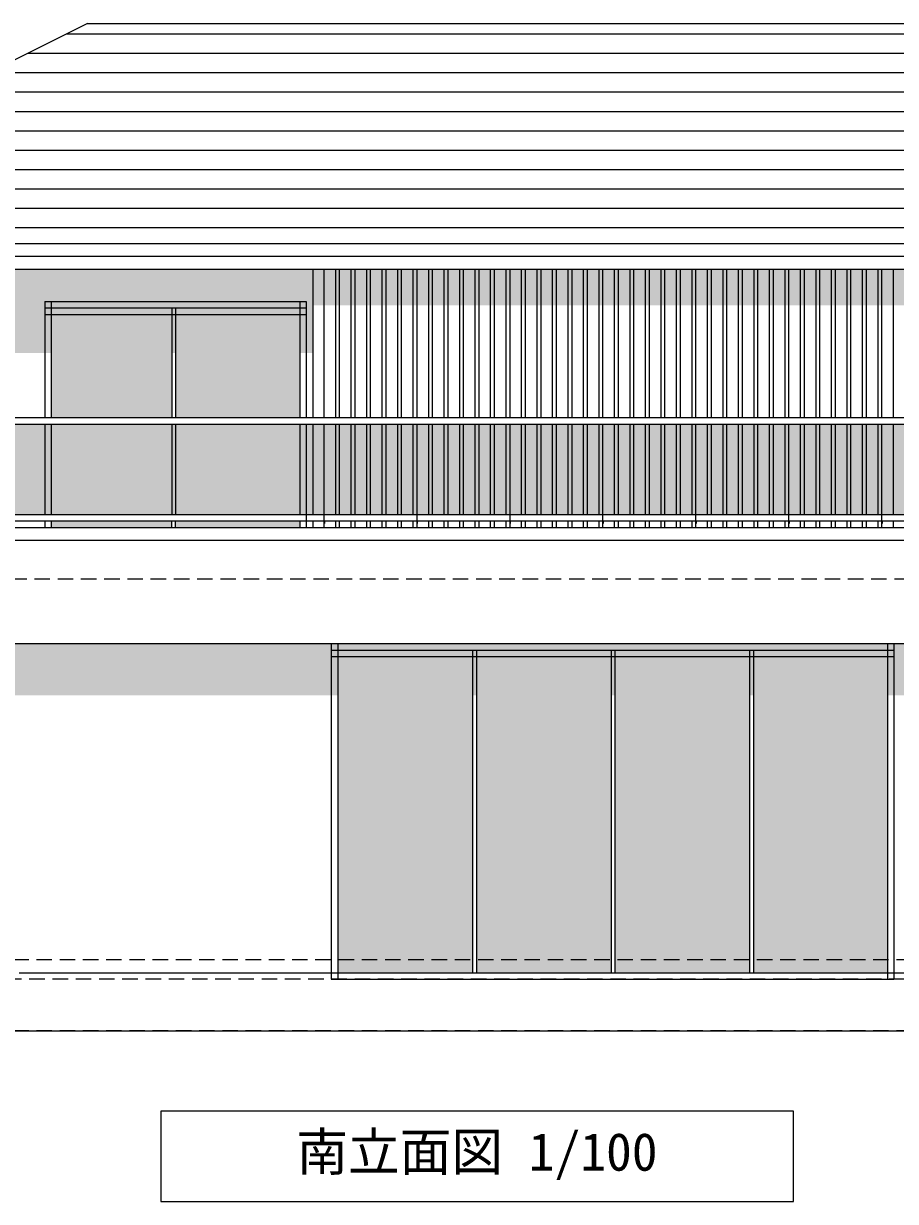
# Model space of a CAD drawing. Units: millimetres, scale not verified. Extents: x -88025 to -46623, y -44026 to 48287.
# Drawn here: x -78055 to -71303, y -30644 to -21520 of the extents above; entities that cross this region are included whole.
import ezdxf
from ezdxf.enums import TextEntityAlignment as Align

# ---------------------------------------------------------------- set-up
doc = ezdxf.new("R2010")
doc.units = ezdxf.units.MM
doc.header["$LTSCALE"] = 100
doc.linetypes.add('DASHED1', pattern=[1.8, 1.2, -0.6])
for name, color, linetype in [('1-0', 4, 'Continuous'), ('1-1', 254, 'Continuous'), ('1-2', 8, 'Continuous')]:
    doc.layers.add(name, color=color, linetype=linetype)
doc.styles.add('ＭＳ ゴシック', font='')
doc.styles.get('ＭＳ ゴシック').set_extended_font_data('MS Gothic')

msp = doc.modelspace()

# ---------------------------------------------------------------- linework, layer by layer
at = {"layer": '1-0', "color": 7}
for p, q in [((-77560.2, -21520.1), (-80965.2, -23222.6)), ((-77560.2, -21520.1), (-69371.3, -21520.1)), ((-77720.2, -21600.1), (-69211.2, -21600.1)), ((-80965.2, -23222.6), (-65965.2, -23222.6)), ((-80965.2, -23322.6), (-65965.2, -23322.6)), ((-80965.2, -23422.6), (-65965.2, -23422.6)), ((-75815.2, -23422.6), (-75815.2, -24572.6)), ((-77890.2, -23672.6), (-75865.2, -23672.6)), ((-77890.2, -23672.6), (-77890.2, -24572.6)), ((-75865.2, -23672.6), (-75865.2, -24572.6)), ((-77890.2, -24622.6), (-77890.2, -25322.6)), ((-75865.2, -24622.6), (-75865.2, -25422.6)), ((-75815.2, -24622.6), (-75815.2, -25322.6)), ((-80215.2, -25422.6), (-66565.2, -25422.6)), ((-77890.2, -25372.6), (-77890.2, -25422.6)), ((-75815.2, -25372.6), (-75815.2, -25422.6)), ((-80215.2, -25522.6), (-66565.2, -25522.6)), ((-80215.2, -26322.6), (-66565.2, -26322.6)), ((-75672.1, -26322.6), (-75672.1, -28922.6)), ((-71315.2, -26322.6), (-71315.2, -28922.6)), ((-78090.2, -28872.6), (-75672.1, -28872.6)), ((-75672.1, -28922.6), (-71315.2, -28922.6)), ((-71315.2, -28872.6), (-71115.2, -28872.6))]:
    msp.add_line(p, q, dxfattribs=at)
at = {"layer": '1-0'}
for p, q in [((-78020.2, -21750.1), (-68911.1, -21750.1)), ((-78320.2, -21900.1), (-68611, -21900.1)), ((-78620.2, -22050.1), (-68310.9, -22050.1)), ((-78920.2, -22200.1), (-68010.8, -22200.1)), ((-79220.2, -22350.1), (-67710.7, -22350.1)), ((-79520.2, -22500.1), (-67410.6, -22500.1)), ((-79820.2, -22650.1), (-67110.6, -22650.1)), ((-80120.2, -22800.1), (-66810.5, -22800.1)), ((-80420.2, -22950.1), (-66510.4, -22950.1)), ((-80720.2, -23100.1), (-66210.3, -23100.1)), ((-75730.2, -23422.6), (-75730.2, -24572.6)), ((-75640.2, -23422.6), (-75640.2, -24572.6)), ((-75610.2, -23422.6), (-75610.2, -24572.6)), ((-75520.2, -23422.6), (-75520.2, -24572.6)), ((-75490.2, -23422.6), (-75490.2, -24572.6)), ((-75400.2, -23422.6), (-75400.2, -24572.6)), ((-75370.2, -23422.6), (-75370.2, -24572.6)), ((-75280.2, -23422.6), (-75280.2, -24572.6)), ((-75250.2, -23422.6), (-75250.2, -24572.6)), ((-75160.2, -23422.6), (-75160.2, -24572.6)), ((-75130.2, -23422.6), (-75130.2, -24572.6)), ((-75040.2, -23422.6), (-75040.2, -24572.6)), ((-75010.2, -23422.6), (-75010.2, -24572.6)), ((-75010.2, -23422.6), (-75010.2, -24572.6)), ((-74920.2, -23422.6), (-74920.2, -24572.6)), ((-74890.2, -23422.6), (-74890.2, -24572.6)), ((-74800.2, -23422.6), (-74800.2, -24572.6)), ((-74770.2, -23422.6), (-74770.2, -24572.6)), ((-74680.2, -23422.6), (-74680.2, -24572.6)), ((-74650.2, -23422.6), (-74650.2, -24572.6)), ((-74560.2, -23422.6), (-74560.2, -24572.6)), ((-74530.2, -23422.6), (-74530.2, -24572.6)), ((-74440.2, -23422.6), (-74440.2, -24572.6)), ((-74410.2, -23422.6), (-74410.2, -24572.6)), ((-74320.2, -23422.6), (-74320.2, -24572.6)), ((-74290.2, -23422.6), (-74290.2, -24572.6)), ((-74290.2, -23422.6), (-74290.2, -24572.6)), ((-74200.2, -23422.6), (-74200.2, -24572.6)), ((-74170.2, -23422.6), (-74170.2, -24572.6)), ((-74080.2, -23422.6), (-74080.2, -24572.6)), ((-74050.2, -23422.6), (-74050.2, -24572.6)), ((-73960.2, -23422.6), (-73960.2, -24572.6)), ((-73930.2, -23422.6), (-73930.2, -24572.6)), ((-73840.2, -23422.6), (-73840.2, -24572.6)), ((-73810.2, -23422.6), (-73810.2, -24572.6)), ((-73720.2, -23422.6), (-73720.2, -24572.6)), ((-73690.2, -23422.6), (-73690.2, -24572.6)), ((-73600.2, -23422.6), (-73600.2, -24572.6)), ((-73570.2, -23422.6), (-73570.2, -24572.6)), ((-73570.2, -23422.6), (-73570.2, -24572.6)), ((-73480.2, -23422.6), (-73480.2, -24572.6)), ((-73450.2, -23422.6), (-73450.2, -24572.6)), ((-73360.2, -23422.6), (-73360.2, -24572.6)), ((-73330.2, -23422.6), (-73330.2, -24572.6)), ((-73240.2, -23422.6), (-73240.2, -24572.6)), ((-73210.2, -23422.6), (-73210.2, -24572.6)), ((-73120.2, -23422.6), (-73120.2, -24572.6)), ((-73090.2, -23422.6), (-73090.2, -24572.6)), ((-73000.2, -23422.6), (-73000.2, -24572.6)), ((-72970.2, -23422.6), (-72970.2, -24572.6)), ((-72880.2, -23422.6), (-72880.2, -24572.6)), ((-72850.2, -23422.6), (-72850.2, -24572.6)), ((-72850.2, -23422.6), (-72850.2, -24572.6)), ((-72760.2, -23422.6), (-72760.2, -24572.6)), ((-72730.2, -23422.6), (-72730.2, -24572.6)), ((-72640.2, -23422.6), (-72640.2, -24572.6)), ((-72610.2, -23422.6), (-72610.2, -24572.6)), ((-72520.2, -23422.6), (-72520.2, -24572.6)), ((-72490.2, -23422.6), (-72490.2, -24572.6)), ((-72400.2, -23422.6), (-72400.2, -24572.6)), ((-72370.2, -23422.6), (-72370.2, -24572.6)), ((-72280.2, -23422.6), (-72280.2, -24572.6)), ((-72250.2, -23422.6), (-72250.2, -24572.6)), ((-72160.2, -23422.6), (-72160.2, -24572.6)), ((-72130.2, -23422.6), (-72130.2, -24572.6)), ((-72130.2, -23422.6), (-72130.2, -24572.6)), ((-72040.2, -23422.6), (-72040.2, -24572.6)), ((-72010.2, -23422.6), (-72010.2, -24572.6)), ((-71920.2, -23422.6), (-71920.2, -24572.6)), ((-71890.2, -23422.6), (-71890.2, -24572.6)), ((-71800.2, -23422.6), (-71800.2, -24572.6)), ((-71770.2, -23422.6), (-71770.2, -24572.6)), ((-71680.2, -23422.6), (-71680.2, -24572.6)), ((-71650.2, -23422.6), (-71650.2, -24572.6)), ((-71560.2, -23422.6), (-71560.2, -24572.6)), ((-71530.2, -23422.6), (-71530.2, -24572.6)), ((-71440.2, -23422.6), (-71440.2, -24572.6)), ((-71410.2, -23422.6), (-71410.2, -24572.6)), ((-71410.2, -23422.6), (-71410.2, -24572.6)), ((-71320.2, -23422.6), (-71320.2, -24572.6)), ((-77840.2, -23672.6), (-77840.2, -24572.6)), ((-75915.2, -23672.6), (-75915.2, -24572.6)), ((-77890.2, -23722.6), (-75865.2, -23722.6)), ((-77890.2, -23772.6), (-75865.2, -23772.6)), ((-76907.7, -23722.6), (-76907.7, -24572.6)), ((-76877.7, -23722.6), (-76877.7, -24572.6)), ((-80165.2, -24572.6), (-66615.2, -24572.6)), ((-80165.2, -24622.6), (-66615.2, -24622.6)), ((-77840.2, -24622.6), (-77840.2, -25322.6)), ((-76907.7, -24622.6), (-76907.7, -25322.6)), ((-76877.7, -24622.6), (-76877.7, -25322.6)), ((-75915.2, -24622.6), (-75915.2, -25322.6)), ((-75730.2, -24622.6), (-75730.2, -25322.6)), ((-75640.2, -24622.6), (-75640.2, -25322.6)), ((-75610.2, -24622.6), (-75610.2, -25322.6)), ((-75520.2, -24622.6), (-75520.2, -25322.6)), ((-75490.2, -24622.6), (-75490.2, -25322.6)), ((-75400.2, -24622.6), (-75400.2, -25322.6)), ((-75370.2, -24622.6), (-75370.2, -25322.6)), ((-75280.2, -24622.6), (-75280.2, -25322.6)), ((-75250.2, -24622.6), (-75250.2, -25322.6)), ((-75160.2, -24622.6), (-75160.2, -25322.6)), ((-75130.2, -24622.6), (-75130.2, -25322.6)), ((-75040.2, -24622.6), (-75040.2, -25322.6)), ((-75010.2, -24622.6), (-75010.2, -25322.6)), ((-75010.2, -24622.6), (-75010.2, -25322.6)), ((-74920.2, -24622.6), (-74920.2, -25322.6)), ((-74890.2, -24622.6), (-74890.2, -25322.6)), ((-74800.2, -24622.6), (-74800.2, -25322.6)), ((-74770.2, -24622.6), (-74770.2, -25322.6)), ((-74680.2, -24622.6), (-74680.2, -25322.6)), ((-74650.2, -24622.6), (-74650.2, -25322.6)), ((-74560.2, -24622.6), (-74560.2, -25322.6)), ((-74530.2, -24622.6), (-74530.2, -25322.6)), ((-74440.2, -24622.6), (-74440.2, -25322.6)), ((-74410.2, -24622.6), (-74410.2, -25322.6)), ((-74320.2, -24622.6), (-74320.2, -25322.6)), ((-74290.2, -24622.6), (-74290.2, -25322.6)), ((-74290.2, -24622.6), (-74290.2, -25322.6)), ((-74200.2, -24622.6), (-74200.2, -25322.6)), ((-74170.2, -24622.6), (-74170.2, -25322.6)), ((-74080.2, -24622.6), (-74080.2, -25322.6)), ((-74050.2, -24622.6), (-74050.2, -25322.6)), ((-73960.2, -24622.6), (-73960.2, -25322.6)), ((-73930.2, -24622.6), (-73930.2, -25322.6)), ((-73840.2, -24622.6), (-73840.2, -25322.6)), ((-73810.2, -24622.6), (-73810.2, -25322.6)), ((-73720.2, -24622.6), (-73720.2, -25322.6)), ((-73690.2, -24622.6), (-73690.2, -25322.6)), ((-73600.2, -24622.6), (-73600.2, -25322.6)), ((-73570.2, -24622.6), (-73570.2, -25322.6)), ((-73570.2, -24622.6), (-73570.2, -25322.6)), ((-73480.2, -24622.6), (-73480.2, -25322.6)), ((-73450.2, -24622.6), (-73450.2, -25322.6)), ((-73360.2, -24622.6), (-73360.2, -25322.6)), ((-73330.2, -24622.6), (-73330.2, -25322.6)), ((-73240.2, -24622.6), (-73240.2, -25322.6)), ((-73210.2, -24622.6), (-73210.2, -25322.6)), ((-73120.2, -24622.6), (-73120.2, -25322.6)), ((-73090.2, -24622.6), (-73090.2, -25322.6)), ((-73000.2, -24622.6), (-73000.2, -25322.6)), ((-72970.2, -24622.6), (-72970.2, -25322.6)), ((-72880.2, -24622.6), (-72880.2, -25322.6)), ((-72850.2, -24622.6), (-72850.2, -25322.6)), ((-72850.2, -24622.6), (-72850.2, -25322.6)), ((-72760.2, -24622.6), (-72760.2, -25322.6)), ((-72730.2, -24622.6), (-72730.2, -25322.6)), ((-72640.2, -24622.6), (-72640.2, -25322.6)), ((-72610.2, -24622.6), (-72610.2, -25322.6)), ((-72520.2, -24622.6), (-72520.2, -25322.6)), ((-72490.2, -24622.6), (-72490.2, -25322.6)), ((-72400.2, -24622.6), (-72400.2, -25322.6)), ((-72370.2, -24622.6), (-72370.2, -25322.6)), ((-72280.2, -24622.6), (-72280.2, -25322.6)), ((-72250.2, -24622.6), (-72250.2, -25322.6)), ((-72160.2, -24622.6), (-72160.2, -25322.6)), ((-72130.2, -24622.6), (-72130.2, -25322.6)), ((-72130.2, -24622.6), (-72130.2, -25322.6)), ((-72040.2, -24622.6), (-72040.2, -25322.6)), ((-72010.2, -24622.6), (-72010.2, -25322.6)), ((-71920.2, -24622.6), (-71920.2, -25322.6)), ((-71890.2, -24622.6), (-71890.2, -25322.6)), ((-71800.2, -24622.6), (-71800.2, -25322.6)), ((-71770.2, -24622.6), (-71770.2, -25322.6)), ((-71680.2, -24622.6), (-71680.2, -25322.6)), ((-71650.2, -24622.6), (-71650.2, -25322.6)), ((-71560.2, -24622.6), (-71560.2, -25322.6)), ((-71530.2, -24622.6), (-71530.2, -25322.6)), ((-71440.2, -24622.6), (-71440.2, -25322.6)), ((-71410.2, -24622.6), (-71410.2, -25322.6)), ((-71410.2, -24622.6), (-71410.2, -25322.6)), ((-71320.2, -24622.6), (-71320.2, -25322.6)), ((-80165.2, -25322.6), (-66615.2, -25322.6)), ((-75730.2, -25322.6), (-75730.2, -25422.6)), ((-75010.2, -25322.6), (-75010.2, -25422.6)), ((-74290.2, -25322.6), (-74290.2, -25422.6)), ((-73570.2, -25322.6), (-73570.2, -25422.6)), ((-72850.2, -25322.6), (-72850.2, -25422.6)), ((-72130.2, -25322.6), (-72130.2, -25422.6)), ((-71410.2, -25322.6), (-71410.2, -25422.6)), ((-77840.2, -25372.6), (-77840.2, -25422.6)), ((-76907.7, -25422.6), (-76907.7, -25372.6)), ((-76877.7, -25422.6), (-76877.7, -25372.6)), ((-75915.2, -25372.6), (-75915.2, -25422.6)), ((-75723, -25392), (-75723, -25372.6)), ((-75640.2, -25372.6), (-75640.2, -25422.6)), ((-75610.2, -25372.6), (-75610.2, -25422.6)), ((-75520.2, -25372.6), (-75520.2, -25422.6)), ((-75490.2, -25372.6), (-75490.2, -25422.6)), ((-75400.2, -25372.6), (-75400.2, -25422.6)), ((-75370.2, -25372.6), (-75370.2, -25422.6)), ((-75280.2, -25372.6), (-75280.2, -25422.6)), ((-75250.2, -25372.6), (-75250.2, -25422.6)), ((-75160.2, -25372.6), (-75160.2, -25422.6)), ((-75130.2, -25372.6), (-75130.2, -25422.6)), ((-75040.2, -25372.6), (-75040.2, -25422.6)), ((-75010.2, -25372.6), (-75010.2, -25422.6)), ((-75003, -25392), (-75003, -25372.6)), ((-74920.2, -25372.6), (-74920.2, -25422.6)), ((-74890.2, -25372.6), (-74890.2, -25422.6)), ((-74800.2, -25372.6), (-74800.2, -25422.6)), ((-74770.2, -25372.6), (-74770.2, -25422.6)), ((-74680.2, -25372.6), (-74680.2, -25422.6)), ((-74650.2, -25372.6), (-74650.2, -25422.6)), ((-74560.2, -25372.6), (-74560.2, -25422.6)), ((-74530.2, -25372.6), (-74530.2, -25422.6)), ((-74440.2, -25372.6), (-74440.2, -25422.6)), ((-74410.2, -25372.6), (-74410.2, -25422.6)), ((-74320.2, -25372.6), (-74320.2, -25422.6)), ((-74290.2, -25372.6), (-74290.2, -25422.6)), ((-74283, -25392), (-74283, -25372.6)), ((-74200.2, -25372.6), (-74200.2, -25422.6)), ((-74170.2, -25372.6), (-74170.2, -25422.6)), ((-74080.2, -25372.6), (-74080.2, -25422.6)), ((-74050.2, -25372.6), (-74050.2, -25422.6)), ((-73960.2, -25372.6), (-73960.2, -25422.6)), ((-73930.2, -25372.6), (-73930.2, -25422.6)), ((-73840.2, -25372.6), (-73840.2, -25422.6)), ((-73810.2, -25372.6), (-73810.2, -25422.6)), ((-73720.2, -25372.6), (-73720.2, -25422.6)), ((-73690.2, -25372.6), (-73690.2, -25422.6)), ((-73600.2, -25372.6), (-73600.2, -25422.6)), ((-73570.2, -25372.6), (-73570.2, -25422.6)), ((-73563, -25392), (-73563, -25372.6)), ((-73480.2, -25372.6), (-73480.2, -25422.6)), ((-73450.2, -25372.6), (-73450.2, -25422.6)), ((-73360.2, -25372.6), (-73360.2, -25422.6)), ((-73330.2, -25372.6), (-73330.2, -25422.6)), ((-73240.2, -25372.6), (-73240.2, -25422.6)), ((-73210.2, -25372.6), (-73210.2, -25422.6)), ((-73120.2, -25372.6), (-73120.2, -25422.6)), ((-73090.2, -25372.6), (-73090.2, -25422.6)), ((-73000.2, -25372.6), (-73000.2, -25422.6)), ((-72970.2, -25372.6), (-72970.2, -25422.6)), ((-72880.2, -25372.6), (-72880.2, -25422.6)), ((-72850.2, -25372.6), (-72850.2, -25422.6)), ((-72843, -25392), (-72843, -25372.6)), ((-72760.2, -25372.6), (-72760.2, -25422.6)), ((-72730.2, -25372.6), (-72730.2, -25422.6)), ((-72640.2, -25372.6), (-72640.2, -25422.6)), ((-72610.2, -25372.6), (-72610.2, -25422.6)), ((-72520.2, -25372.6), (-72520.2, -25422.6)), ((-72490.2, -25372.6), (-72490.2, -25422.6)), ((-72400.2, -25372.6), (-72400.2, -25422.6)), ((-72370.2, -25372.6), (-72370.2, -25422.6)), ((-72280.2, -25372.6), (-72280.2, -25422.6)), ((-72250.2, -25372.6), (-72250.2, -25422.6)), ((-72160.2, -25372.6), (-72160.2, -25422.6)), ((-72130.2, -25372.6), (-72130.2, -25422.6)), ((-72123, -25392), (-72123, -25372.6)), ((-72040.2, -25372.6), (-72040.2, -25422.6)), ((-72010.2, -25372.6), (-72010.2, -25422.6)), ((-71920.2, -25372.6), (-71920.2, -25422.6)), ((-71890.2, -25372.6), (-71890.2, -25422.6)), ((-71800.2, -25372.6), (-71800.2, -25422.6)), ((-71770.2, -25372.6), (-71770.2, -25422.6)), ((-71680.2, -25372.6), (-71680.2, -25422.6)), ((-71650.2, -25372.6), (-71650.2, -25422.6)), ((-71560.2, -25372.6), (-71560.2, -25422.6)), ((-71530.2, -25372.6), (-71530.2, -25422.6)), ((-71440.2, -25372.6), (-71440.2, -25422.6)), ((-71410.2, -25372.6), (-71410.2, -25422.6)), ((-71403, -25392), (-71403, -25372.6)), ((-71320.2, -25372.6), (-71320.2, -25422.6)), ((-75622.1, -26322.6), (-75622.1, -28922.6)), ((-71365.2, -26322.6), (-71365.2, -28922.6)), ((-75672.1, -26372.6), (-71315.2, -26372.6)), ((-75672.1, -26422.6), (-71315.2, -26422.6)), ((-74577.7, -26372.6), (-74577.7, -28872.6)), ((-74547.7, -26372.6), (-74547.7, -28872.6)), ((-73505.2, -26372.6), (-73505.2, -28872.6)), ((-73475.2, -26372.6), (-73475.2, -28872.6)), ((-72432.7, -26372.6), (-72432.7, -28872.6)), ((-72402.7, -26372.6), (-72402.7, -28872.6)), ((-75672.1, -28872.6), (-71315.2, -28872.6))]:
    msp.add_line(p, q, dxfattribs=at)
at = {"layer": '1-0', "linetype": 'DASHED1'}
for p, q in [((-49770.8, -25822.6), (-85158, -25822.6)), ((-49755.5, -28772.6), (-85158, -28772.6)), ((-65830.6, -28922.6), (-83468.3, -28922.6)), ((-49755.5, -29322.6), (-85158, -29322.6))]:
    msp.add_line(p, q, dxfattribs=at)
at = {"layer": '1-0', "color": 2}
msp.add_line((-83491.2, -29322.6), (-65183.3, -29322.6), dxfattribs=at)
at = {"layer": '1-0'}
msp.add_lwpolyline([(-80165.2, -24572.6), (-80165.2, -25372.6), (-66615.2, -25372.6)], dxfattribs=at)
msp.add_lwpolyline([(-76992.3, -29944), (-76992.3, -30644), (-72092.3, -30644), (-72092.3, -29944)], close=True, dxfattribs=at)
at = {"layer": '1-0', "color": 9}
for points in [[(-77840.2, -23772.6), (-77840.2, -24572.6), (-76907.7, -23772.6), (-76907.7, -24572.6)], [(-76877.7, -23772.6), (-76877.7, -24572.6), (-75915.2, -23772.6), (-75915.2, -24572.6)], [(-77840.2, -25322.6), (-77840.2, -24622.6), (-76907.7, -25322.6), (-76907.7, -24622.6)], [(-76877.7, -24622.6), (-76877.7, -25322.6), (-75915.2, -24622.6), (-75915.2, -25322.6)], [(-77840.2, -25372.6), (-76907.7, -25372.6), (-77840.2, -25422.6), (-76907.7, -25422.6)], [(-76877.7, -25372.6), (-76877.7, -25422.6), (-75915.2, -25372.6), (-75915.2, -25422.6)], [(-75622.1, -26422.6), (-74577.7, -26422.6), (-75622.1, -28672.6), (-74577.7, -28672.6)], [(-74547.7, -26422.6), (-73505.2, -26422.6), (-74547.7, -28672.6), (-73505.2, -28672.6)], [(-73475.2, -26422.6), (-72432.7, -26422.6), (-73475.2, -28672.6), (-72432.7, -28672.6)], [(-72402.7, -26422.6), (-72402.7, -28672.6), (-71365.2, -26422.6), (-71365.2, -28672.6)], [(-75622.1, -28772.6), (-75622.1, -28672.6), (-74577.7, -28772.6), (-74577.7, -28672.6)], [(-74547.7, -28672.6), (-74547.7, -28772.6), (-73505.2, -28672.6), (-73505.2, -28772.6)], [(-73475.2, -28672.6), (-73475.2, -28772.6), (-72432.7, -28672.6), (-72432.7, -28772.6)], [(-72402.7, -28772.6), (-72402.7, -28672.6), (-71365.2, -28772.6), (-71365.2, -28672.6)], [(-75622.1, -28772.6), (-75622.1, -28872.6), (-74577.7, -28772.6), (-74577.7, -28872.6)], [(-74547.7, -28772.6), (-74547.7, -28872.6), (-73505.2, -28772.6), (-73505.2, -28872.6)], [(-73475.2, -28772.6), (-73475.2, -28872.6), (-72432.7, -28772.6), (-72432.7, -28872.6)], [(-72402.7, -28772.6), (-72402.7, -28872.6), (-71365.2, -28772.6), (-71365.2, -28872.6)]]:
    msp.add_solid(points, dxfattribs=at)
at = {"layer": '1-1'}
msp.add_solid([(-80165.2, -24622.6), (-80165.2, -25322.6), (-66615.2, -24622.6), (-66615.2, -25322.6)], dxfattribs=at)
at = {"layer": '1-2'}
for points in [[(-79963.7, -24072.6), (-75815.2, -24072.6), (-79963.7, -23422.6), (-75815.2, -23422.6)], [(-75815.2, -23702.6), (-71115.2, -23702.6), (-75865.2, -23422.6), (-71115.2, -23422.6)], [(-80003.1, -26722.6), (-71115.2, -26722.6), (-79963.7, -26322.6), (-71115.2, -26322.6)]]:
    msp.add_solid(points, dxfattribs=at)

# ---------------------------------------------------------------- texts
at = {"layer": '1-0', "style": 'ＭＳ ゴシック'}
msp.add_text('南立面図 1/100', height=293.3, dxfattribs=at).set_placement((-75942.3, -30494), align=Align.BOTTOM_LEFT)

doc.saveas('drawing.dxf')
